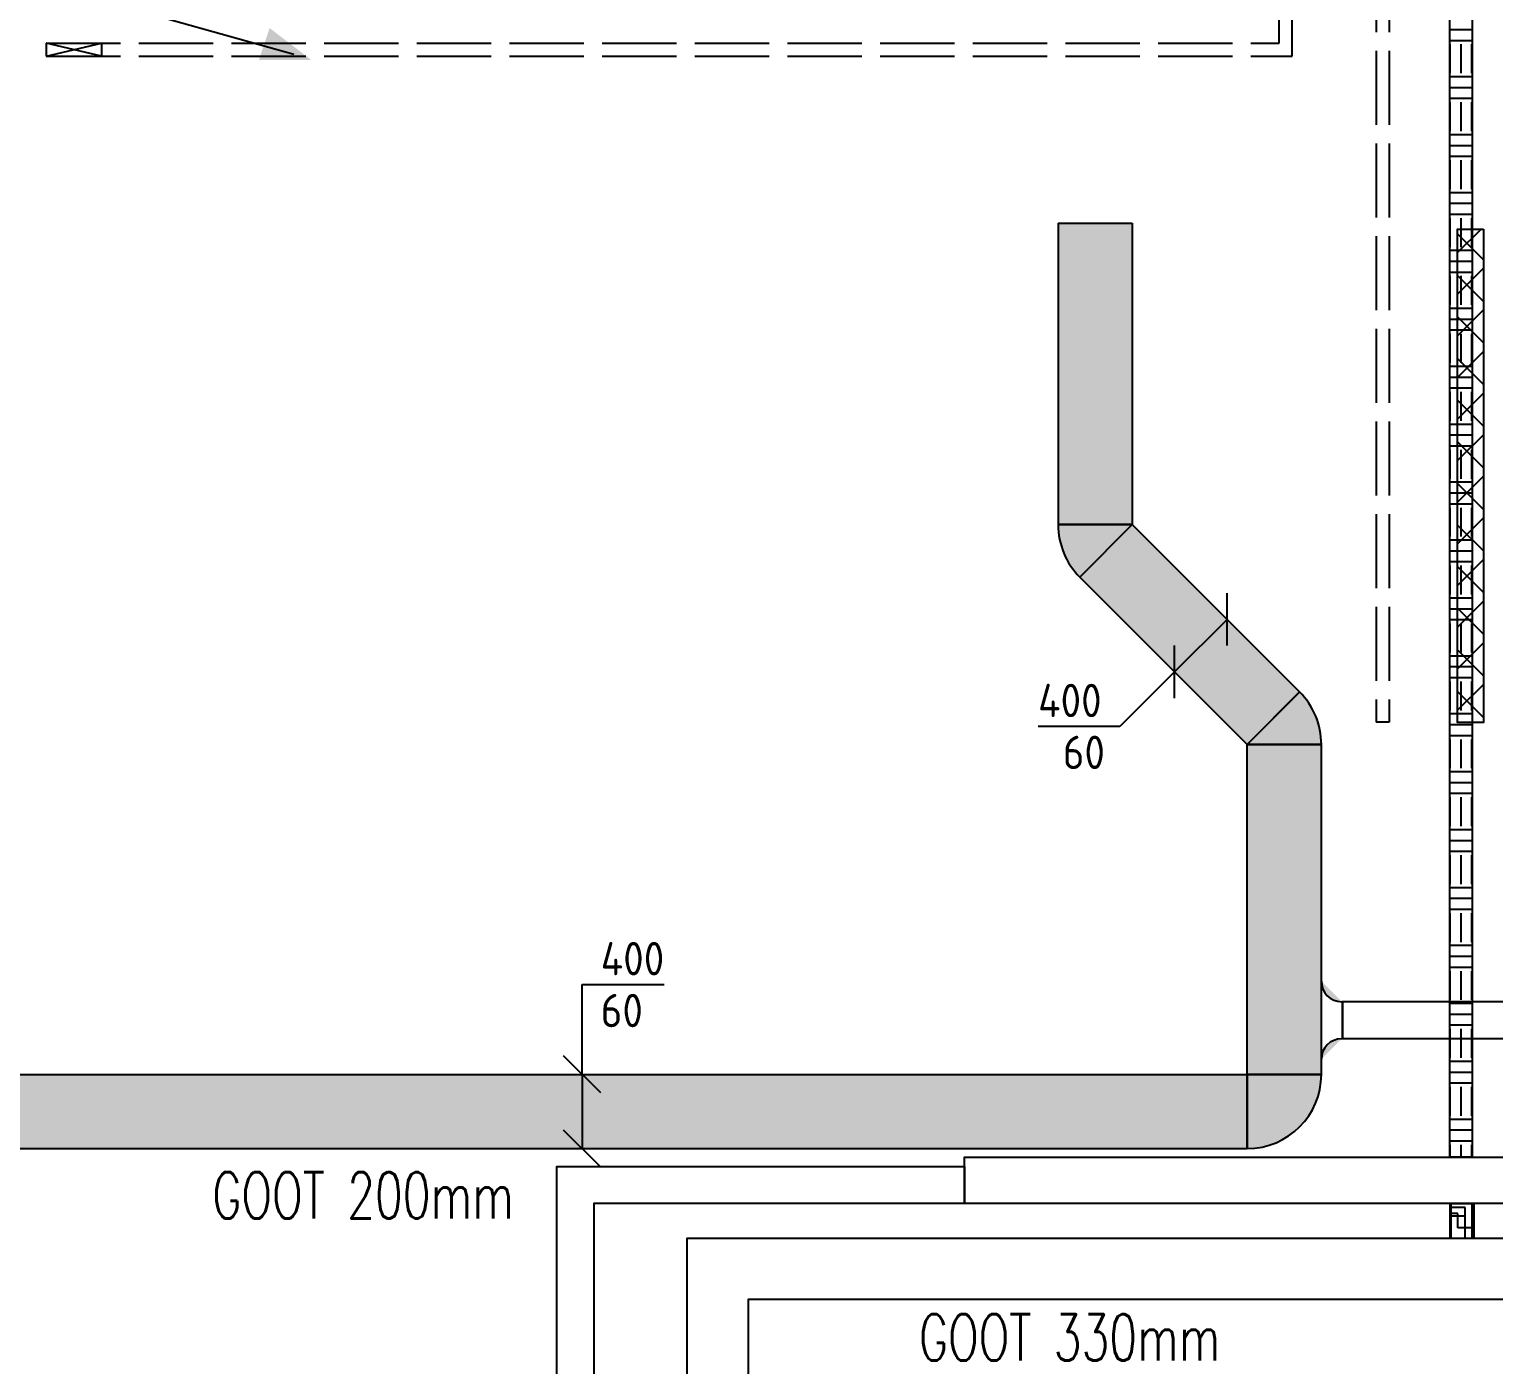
# Model space of a CAD drawing. Header units: millimetres. Extents: x -3262 to 109994, y 0 to 217318.
# Drawn here: x 58892 to 66793, y 58892 to 66097 of the extents above; entities that cross this region are included whole.
import ezdxf

# ---------------------------------------------------------------- set-up
doc = ezdxf.new("R2010")
doc.units = ezdxf.units.MM
doc.header["$LTSCALE"] = 100
doc.linetypes.add('E_GOOT3', pattern=[5, 4, -1])
for name, color, linetype in [('ByLayer', 2, 'Continuous'), ('EL6131--_ENERGIEBEDR (1996)', 2, 'Continuous'), ('EL6131--_GEBOUWINST (1996)', 2, 'Continuous'), ('EL6131--_KG_D', 3, 'Continuous'), ('EL6131--_WG', 3, 'Continuous'), ('EM6131--_KG', 1, 'Continuous')]:
    doc.layers.add(name, color=color, linetype=linetype)
doc.styles.add('buro-018', font='BUROFONT.shx', dxfattribs={"height": 180})
doc.styles.add('CofelyArial', font='arial.ttf')
doc.styles.add('ROMANS', font='ROMANS', dxfattribs={"width": 0.7})
doc.styles.add('STABICAD-018', font='ISOCP.SHX', dxfattribs={"height": 1.8})

# ---------------------------------------------------------------- blocks, each defined once
blk = doc.blocks.new('PIJL-UIT')
at = {"layer": 'ByLayer', "color": 2}
blk.add_line((0, 0), (2.92, 10.41), dxfattribs=at)
blk.add_solid([(3.228, 11.35), (1.515, 9.111), (3.239, 8.536)], dxfattribs=at)
blk = doc.blocks.new('*X110')
at = {"color": 0}
for p, q in [((36796.9, 13203.1), (36875, 13203.1)), ((36796.9, 13125), (36796.9, 13203.1)), ((36875, 13203.1), (36875, 13243.5)), ((36740.4, 13125), (36796.9, 13125)), ((36875, 13125), (36927.4, 13125)), ((36875, 13123.5), (36875, 13125))]:
    blk.add_line(p, q, dxfattribs=at)
blk = doc.blocks.new('*X111')
at = {"color": 0}
for p, q in [((35401, 13242.2), (35468.8, 13242.2)), ((35488.3, 13123.5), (35488.3, 13243.5)), ((35546.9, 13123.5), (35546.9, 13243.5)), ((35605.5, 13123.5), (35605.5, 13243.5)), ((35625, 13242.2), (35781.2, 13242.2)), ((35800.8, 13123.5), (35800.8, 13243.5)), ((35859.4, 13123.5), (35859.4, 13243.5)), ((35918, 13123.5), (35918, 13243.5)), ((35937.5, 13242.2), (36093.8, 13242.2)), ((36113.3, 13123.5), (36113.3, 13243.5)), ((36171.9, 13123.5), (36171.9, 13243.5)), ((36230.5, 13123.5), (36230.5, 13243.5)), ((36250, 13242.2), (36406.2, 13242.2)), ((36425.8, 13123.5), (36425.8, 13243.5)), ((36484.4, 13123.5), (36484.4, 13243.5)), ((36543, 13123.5), (36543, 13243.5)), ((36562.5, 13242.2), (36718.8, 13242.2)), ((36738.3, 13123.5), (36738.3, 13243.5)), ((36796.9, 13123.5), (36796.9, 13243.5)), ((36855.5, 13123.5), (36855.5, 13243.5)), ((36875, 13242.2), (37031.2, 13242.2)), ((37050.8, 13123.5), (37050.8, 13243.5)), ((37109.4, 13123.5), (37109.4, 13243.5)), ((37168, 13123.5), (37168, 13243.5)), ((37187.5, 13242.2), (37343.8, 13242.2)), ((37363.3, 13123.5), (37363.3, 13243.5)), ((37421.9, 13123.5), (37421.9, 13243.5)), ((37480.5, 13123.5), (37480.5, 13243.5)), ((37500, 13242.2), (37656.2, 13242.2)), ((37675.8, 13123.5), (37675.8, 13243.5)), ((37734.4, 13123.5), (37734.4, 13243.5)), ((37793, 13123.5), (37793, 13243.5)), ((37812.5, 13242.2), (37968.8, 13242.2)), ((37988.3, 13123.5), (37988.3, 13243.5)), ((38046.9, 13123.5), (38046.9, 13243.5)), ((38105.5, 13123.5), (38105.5, 13243.5)), ((38125, 13242.2), (38281.2, 13242.2)), ((38300.8, 13123.5), (38300.8, 13243.5)), ((38359.4, 13123.5), (38359.4, 13243.5)), ((38418, 13123.5), (38418, 13243.5)), ((38437.5, 13242.2), (38593.8, 13242.2)), ((38613.3, 13123.5), (38613.3, 13243.5)), ((38671.9, 13123.5), (38671.9, 13243.5)), ((38730.5, 13123.5), (38730.5, 13243.5)), ((38750, 13242.2), (38906.2, 13242.2)), ((38925.8, 13123.5), (38925.8, 13243.5)), ((38984.4, 13123.5), (38984.4, 13243.5)), ((39043, 13123.5), (39043, 13243.5)), ((39062.5, 13242.2), (39218.8, 13242.2)), ((39238.3, 13123.5), (39238.3, 13243.5)), ((39296.9, 13123.5), (39296.9, 13243.5)), ((39355.5, 13123.5), (39355.5, 13243.5)), ((39375, 13242.2), (39531.2, 13242.2)), ((39550.8, 13123.5), (39550.8, 13243.5)), ((39609.4, 13123.5), (39609.4, 13243.5)), ((39668, 13123.5), (39668, 13243.5)), ((39687.5, 13242.2), (39843.8, 13242.2)), ((39863.3, 13123.5), (39863.3, 13243.5)), ((39921.9, 13123.5), (39921.9, 13243.5)), ((39980.5, 13123.5), (39980.5, 13243.5)), ((40000, 13242.2), (40156.2, 13242.2)), ((40175.8, 13123.5), (40175.8, 13243.5)), ((40234.4, 13123.5), (40234.4, 13243.5)), ((40293, 13123.5), (40293, 13243.5)), ((40312.5, 13242.2), (40468.8, 13242.2)), ((40488.3, 13123.5), (40488.3, 13243.5)), ((40546.9, 13123.5), (40546.9, 13243.5)), ((40605.5, 13123.5), (40605.5, 13243.5)), ((40625, 13242.2), (40781.2, 13242.2)), ((40800.8, 13123.5), (40800.8, 13243.5)), ((40859.4, 13123.5), (40859.4, 13243.5)), ((40918, 13123.5), (40918, 13243.5)), ((40937.5, 13242.2), (41093.8, 13242.2)), ((41113.3, 13123.5), (41113.3, 13243.5)), ((41171.9, 13123.5), (41171.9, 13243.5)), ((41230.5, 13123.5), (41230.5, 13243.5)), ((41250, 13242.2), (41406.2, 13242.2)), ((41425.8, 13123.5), (41425.8, 13243.5)), ((41484.4, 13123.5), (41484.4, 13243.5)), ((35401, 13183.6), (35468.8, 13183.6)), ((35401, 13125), (35468.8, 13125)), ((35625, 13183.6), (35781.2, 13183.6)), ((35625, 13125), (35781.2, 13125)), ((35937.5, 13183.6), (36093.8, 13183.6)), ((35937.5, 13125), (36093.8, 13125)), ((36250, 13183.6), (36406.2, 13183.6)), ((36250, 13125), (36406.2, 13125)), ((36562.5, 13183.6), (36718.8, 13183.6)), ((36562.5, 13125), (36718.8, 13125)), ((36875, 13183.6), (37031.2, 13183.6)), ((36875, 13125), (37031.2, 13125)), ((37187.5, 13183.6), (37343.8, 13183.6)), ((37187.5, 13125), (37343.8, 13125)), ((37500, 13183.6), (37656.2, 13183.6)), ((37500, 13125), (37656.2, 13125)), ((37812.5, 13183.6), (37968.8, 13183.6)), ((37812.5, 13125), (37968.8, 13125)), ((38125, 13183.6), (38281.2, 13183.6)), ((38125, 13125), (38281.2, 13125)), ((38437.5, 13183.6), (38593.8, 13183.6)), ((38437.5, 13125), (38593.8, 13125)), ((38750, 13183.6), (38906.2, 13183.6)), ((38750, 13125), (38906.2, 13125)), ((39062.5, 13183.6), (39218.8, 13183.6)), ((39062.5, 13125), (39218.8, 13125)), ((39375, 13183.6), (39531.2, 13183.6)), ((39375, 13125), (39531.2, 13125)), ((39687.5, 13183.6), (39843.8, 13183.6)), ((39687.5, 13125), (39843.8, 13125)), ((40000, 13183.6), (40156.2, 13183.6)), ((40000, 13125), (40156.2, 13125)), ((40312.5, 13183.6), (40468.8, 13183.6)), ((40312.5, 13125), (40468.8, 13125)), ((40625, 13183.6), (40781.2, 13183.6)), ((40625, 13125), (40781.2, 13125)), ((40937.5, 13183.6), (41093.8, 13183.6)), ((40937.5, 13125), (41093.8, 13125)), ((41250, 13183.6), (41406.2, 13183.6)), ((41250, 13125), (41406.2, 13125))]:
    blk.add_line(p, q, dxfattribs=at)
blk = doc.blocks.new('*X113')
at = {"color": 0}
for p, q in [((38189.1, 34148), (38329.1, 34288)), ((38367.5, 34148), (38227.5, 34288)), ((38413.6, 34148), (38553.6, 34288)), ((38592, 34148), (38452, 34288)), ((38638.2, 34148), (38778.2, 34288)), ((38816.6, 34148), (38676.6, 34288)), ((38862.7, 34148), (39002.7, 34288)), ((39041.1, 34148), (38901.1, 34288)), ((39087.2, 34148), (39227.2, 34288)), ((39265.6, 34148), (39125.6, 34288)), ((39311.7, 34148), (39451.7, 34288)), ((39490.1, 34148), (39350.1, 34288)), ((39536.2, 34148), (39676.2, 34288)), ((39714.6, 34148), (39574.6, 34288)), ((39760.7, 34148), (39900.7, 34288)), ((39939.1, 34148), (39799.1, 34288)), ((39985.2, 34148), (40125.2, 34288)), ((40163.6, 34148), (40023.6, 34288)), ((40209.7, 34148), (40349.7, 34288)), ((40388.1, 34148), (40248.1, 34288)), ((40434.2, 34148), (40574.2, 34288)), ((40612.6, 34148), (40472.6, 34288)), ((40658.7, 34148), (40798.7, 34288)), ((40823.4, 34161.8), (40697.1, 34288))]:
    blk.add_line(p, q, dxfattribs=at)
blk = doc.blocks.new('*X114')
at = {"color": 0}
for p, q in [((35401, 13242.2), (35468.8, 13242.2)), ((35488.3, 13123.5), (35488.3, 13243.5)), ((35546.9, 13123.5), (35546.9, 13243.5)), ((35605.5, 13123.5), (35605.5, 13243.5)), ((35625, 13242.2), (35781.2, 13242.2)), ((35800.8, 13123.5), (35800.8, 13243.5)), ((35859.4, 13123.5), (35859.4, 13243.5)), ((35918, 13123.5), (35918, 13243.5)), ((35937.5, 13242.2), (36093.8, 13242.2)), ((36113.3, 13123.5), (36113.3, 13243.5)), ((36171.9, 13123.5), (36171.9, 13243.5)), ((36230.5, 13123.5), (36230.5, 13243.5)), ((36250, 13242.2), (36406.2, 13242.2)), ((36425.8, 13123.5), (36425.8, 13243.5)), ((36484.4, 13123.5), (36484.4, 13243.5)), ((36543, 13123.5), (36543, 13243.5)), ((36562.5, 13242.2), (36718.8, 13242.2)), ((36738.3, 13123.5), (36738.3, 13243.5)), ((36796.9, 13123.5), (36796.9, 13243.5)), ((36855.5, 13123.5), (36855.5, 13243.5)), ((36875, 13242.2), (37031.2, 13242.2)), ((37050.8, 13123.5), (37050.8, 13243.5)), ((37109.4, 13123.5), (37109.4, 13243.5)), ((37168, 13123.5), (37168, 13243.5)), ((37187.5, 13242.2), (37343.8, 13242.2)), ((37363.3, 13123.5), (37363.3, 13243.5)), ((37421.9, 13123.5), (37421.9, 13243.5)), ((37480.5, 13123.5), (37480.5, 13243.5)), ((37500, 13242.2), (37656.2, 13242.2)), ((37675.8, 13123.5), (37675.8, 13243.5)), ((37734.4, 13123.5), (37734.4, 13243.5)), ((37793, 13123.5), (37793, 13243.5)), ((37812.5, 13242.2), (37968.8, 13242.2)), ((37988.3, 13123.5), (37988.3, 13243.5)), ((38046.9, 13123.5), (38046.9, 13243.5)), ((38105.5, 13123.5), (38105.5, 13243.5)), ((38125, 13242.2), (38281.2, 13242.2)), ((38300.8, 13123.5), (38300.8, 13243.5)), ((38359.4, 13123.5), (38359.4, 13243.5)), ((38418, 13123.5), (38418, 13243.5)), ((38437.5, 13242.2), (38593.8, 13242.2)), ((38613.3, 13123.5), (38613.3, 13243.5)), ((38671.9, 13123.5), (38671.9, 13243.5)), ((38730.5, 13123.5), (38730.5, 13243.5)), ((38750, 13242.2), (38906.2, 13242.2)), ((38925.8, 13123.5), (38925.8, 13243.5)), ((38984.4, 13123.5), (38984.4, 13243.5)), ((39043, 13123.5), (39043, 13243.5)), ((39062.5, 13242.2), (39218.8, 13242.2)), ((39238.3, 13123.5), (39238.3, 13243.5)), ((39296.9, 13123.5), (39296.9, 13243.5)), ((39355.5, 13123.5), (39355.5, 13243.5)), ((39375, 13242.2), (39531.2, 13242.2)), ((39550.8, 13123.5), (39550.8, 13243.5)), ((39609.4, 13123.5), (39609.4, 13243.5)), ((39668, 13123.5), (39668, 13243.5)), ((39687.5, 13242.2), (39843.8, 13242.2)), ((39863.3, 13123.5), (39863.3, 13243.5)), ((39921.9, 13123.5), (39921.9, 13243.5)), ((39980.5, 13123.5), (39980.5, 13243.5)), ((40000, 13242.2), (40156.2, 13242.2)), ((40175.8, 13123.5), (40175.8, 13243.5)), ((40234.4, 13123.5), (40234.4, 13243.5)), ((40293, 13123.5), (40293, 13243.5)), ((40312.5, 13242.2), (40468.8, 13242.2)), ((40488.3, 13123.5), (40488.3, 13243.5)), ((40546.9, 13123.5), (40546.9, 13243.5)), ((40605.5, 13123.5), (40605.5, 13243.5)), ((40625, 13242.2), (40781.2, 13242.2)), ((40800.8, 13123.5), (40800.8, 13243.5)), ((40859.4, 13123.5), (40859.4, 13243.5)), ((40918, 13123.5), (40918, 13243.5)), ((40937.5, 13242.2), (41093.8, 13242.2)), ((41113.3, 13123.5), (41113.3, 13243.5)), ((41171.9, 13123.5), (41171.9, 13243.5)), ((41230.5, 13123.5), (41230.5, 13243.5)), ((41250, 13242.2), (41406.2, 13242.2)), ((41425.8, 13123.5), (41425.8, 13243.5)), ((41484.4, 13123.5), (41484.4, 13243.5)), ((35401, 13183.6), (35468.8, 13183.6)), ((35401, 13125), (35468.8, 13125)), ((35625, 13183.6), (35781.2, 13183.6)), ((35625, 13125), (35781.2, 13125)), ((35937.5, 13183.6), (36093.8, 13183.6)), ((35937.5, 13125), (36093.8, 13125)), ((36250, 13183.6), (36406.2, 13183.6)), ((36250, 13125), (36406.2, 13125)), ((36562.5, 13183.6), (36718.8, 13183.6)), ((36562.5, 13125), (36718.8, 13125)), ((36875, 13183.6), (37031.2, 13183.6)), ((36875, 13125), (37031.2, 13125)), ((37187.5, 13183.6), (37343.8, 13183.6)), ((37187.5, 13125), (37343.8, 13125)), ((37500, 13183.6), (37656.2, 13183.6)), ((37500, 13125), (37656.2, 13125)), ((37812.5, 13183.6), (37968.8, 13183.6)), ((37812.5, 13125), (37968.8, 13125)), ((38125, 13183.6), (38281.2, 13183.6)), ((38125, 13125), (38281.2, 13125)), ((38437.5, 13183.6), (38593.8, 13183.6)), ((38437.5, 13125), (38593.8, 13125)), ((38750, 13183.6), (38906.2, 13183.6)), ((38750, 13125), (38906.2, 13125)), ((39062.5, 13183.6), (39218.8, 13183.6)), ((39062.5, 13125), (39218.8, 13125)), ((39375, 13183.6), (39531.2, 13183.6)), ((39375, 13125), (39531.2, 13125)), ((39687.5, 13183.6), (39843.8, 13183.6)), ((39687.5, 13125), (39843.8, 13125)), ((40000, 13183.6), (40156.2, 13183.6)), ((40000, 13125), (40156.2, 13125)), ((40312.5, 13183.6), (40468.8, 13183.6)), ((40312.5, 13125), (40468.8, 13125)), ((40625, 13183.6), (40781.2, 13183.6)), ((40625, 13125), (40781.2, 13125)), ((40937.5, 13183.6), (41093.8, 13183.6)), ((40937.5, 13125), (41093.8, 13125)), ((41250, 13183.6), (41406.2, 13183.6)), ((41250, 13125), (41406.2, 13125))]:
    blk.add_line(p, q, dxfattribs=at)
blk = doc.blocks.new('*X115')
at = {"color": 0}
for p, q in [((35083.8, 13970), (35083.8, 14047.5)), ((34964, 13970), (35083.8, 13970))]:
    blk.add_line(p, q, dxfattribs=at)
blk = doc.blocks.new('*U186')
at = {"color": 0, "linetype": 'Continuous'}
for p, q in [((0, 200, -2730), (7578.3, 200, -2730)), ((0, -200, -2730), (0, 200, -2730)), ((7578.3, -200, -2730), (7578.3, 200, -2730)), ((0, -200, -2730), (7578.3, -200, -2730))]:
    blk.add_line(p, q, dxfattribs=at)
at = {"layer": 'EL6131--_KG_D', "color": 1, "style": 'CofelyArial'}
for tag in ['CODE', 'SECTIONCODE', 'POSITIONCODE']:
    blk.add_attdef(tag, (57885.3, 60258.3, 2730), '', height=1.8, dxfattribs=at)
blk = doc.blocks.new('*U185')
at = {"color": 0, "linetype": 'Continuous'}
for q in [(-200, -200, -2730), (200, 200, -2730)]:
    blk.add_line((-200, 200, -2730), q, dxfattribs=at)
blk.add_arc((-200, 200, -2730), 400, 270, 0, dxfattribs=at)
at = {"layer": 'EL6131--_KG_D', "color": 1, "style": 'CofelyArial'}
for tag in ['SECTIONCODE', 'CODE', 'POSITIONCODE']:
    blk.add_attdef(tag, (65663.5, 60258.3, 2730), '', height=1.8, dxfattribs=at)
blk = doc.blocks.new('*U184')
at = {"color": 0, "linetype": 'Continuous'}
for p, q in [((0, 200, -2730), (1780.6, 200, -2730)), ((0, -200, -2730), (0, 200, -2730)), ((1780.6, -200, -2730), (1780.6, 200, -2730)), ((0, -200, -2730), (1780.6, -200, -2730))]:
    blk.add_line(p, q, dxfattribs=at)
at = {"layer": 'EL6131--_KG_D', "color": 1, "style": 'CofelyArial'}
for tag in ['SECTIONCODE', 'CODE', 'POSITIONCODE']:
    blk.add_attdef(tag, (65663.5, 60458.3, 2730), '', height=1.8, dxfattribs=at)
blk = doc.blocks.new('*U134')
at = {"color": 0, "linetype": 'Continuous'}
for p, q in [((0, 200, -2730), (1626.9, 200, -2730)), ((0, -200, -2730), (0, 200, -2730)), ((1626.9, -200, -2730), (1626.9, 200, -2730)), ((0, -200, -2730), (1626.9, -200, -2730))]:
    blk.add_line(p, q, dxfattribs=at)
at = {"color": 1, "style": 'CofelyArial'}
for tag in ['CODE', 'SECTIONCODE', 'POSITIONCODE']:
    blk.add_attdef(tag, (64643.4, 65051.6, 2730), '', height=1.8, dxfattribs=at)
blk = doc.blocks.new('*U136')
at = {"color": 0, "linetype": 'Continuous'}
for q in [(-82.8, -200, -2730), (200, -82.8, -2730)]:
    blk.add_line((-82.8, 200, -2730), q, dxfattribs=at)
blk.add_arc((-82.8, 200, -2730), 400, 270, 315, dxfattribs=at)
at = {"color": 1, "style": 'CofelyArial'}
for tag in ['CODE', 'SECTIONCODE', 'POSITIONCODE']:
    blk.add_attdef(tag, (64643.4, 63341.8, 2730), '', height=1.8, dxfattribs=at)
blk = doc.blocks.new('*U135')
at = {"color": 0, "linetype": 'Continuous'}
for p, q in [((0, 200, -2730), (1277, 200, -2730)), ((0, -200, -2730), (0, 200, -2730)), ((1277, -200, -2730), (1277, 200, -2730)), ((0, -200, -2730), (1277, -200, -2730))]:
    blk.add_line(p, q, dxfattribs=at)
at = {"color": 1, "style": 'CofelyArial'}
for tag in ['CODE', 'SECTIONCODE', 'POSITIONCODE']:
    blk.add_attdef(tag, (64702, 63283.3, 2730), '', height=1.8, dxfattribs=at)
blk = doc.blocks.new('*U137')
at = {"color": 0, "linetype": 'Continuous'}
for q in [(-82.8, -200, -2730), (200, -82.8, -2730)]:
    blk.add_line((-82.8, 200, -2730), q, dxfattribs=at)
blk.add_arc((-82.8, 200, -2730), 400, 270, 315, dxfattribs=at)
at = {"color": 1, "style": 'CofelyArial'}
for tag in ['SECTIONCODE', 'CODE', 'POSITIONCODE']:
    blk.add_attdef(tag, (65663.5, 62321.7, 2730), '', height=1.8, dxfattribs=at)
blk = doc.blocks.new('*U138')
at = {"color": 0, "linetype": 'Continuous'}
for p, q in [((0, 0, -2730), (0, 484.7, -2730)), ((0, 484.7, -2730), (442.1, 484.7, -2730)), ((100, -100, -2730), (-100, 100, -2730)), ((0, 0, -2730), (0, -400, -2730)), ((100, -500, -2730), (-100, -300, -2730))]:
    blk.add_line(p, q, dxfattribs=at)
at = {"color": 0, "linetype": 'Continuous', "style": 'STABICAD-018'}
for s, p in [('400', (100, 534.7, -2730)), ('60', (100, 254.7, -2730))]:
    blk.add_text(s, height=180, dxfattribs=at).set_placement(p)
at = {"color": 1, "style": 'CofelyArial'}
blk.add_attdef('CODE', (61875.2, 60458.3, 2730), '', height=1.8, dxfattribs=at)
blk = doc.blocks.new('*U139')
at = {"color": 0, "linetype": 'Continuous'}
for p, q in [((282.8, 141.4, -2730), (282.8, 424.3, -2730)), ((0, 0, -2730), (282.8, 282.8, -2730)), ((0, -141.4, -2730), (0, 141.4, -2730)), ((0, 0, -2730), (-294.7, -294.7, -2730)), ((-294.7, -294.7, -2730), (-736.8, -294.7, -2730))]:
    blk.add_line(p, q, dxfattribs=at)
at = {"color": 0, "linetype": 'Continuous', "style": 'STABICAD-018'}
for s, p in [('400', (-736.8, -244.7, -2730)), ('60', (-603.6, -524.7, -2730))]:
    blk.add_text(s, height=180, dxfattribs=at).set_placement(p)
at = {"color": 1, "style": 'CofelyArial'}
blk.add_attdef('CODE', (65071.7, 62630.7, 2730), '', height=1.8, dxfattribs=at)
blk = doc.blocks.new('*U182')
at = {"color": 0, "linetype": 'Continuous'}
for p, q in [((0, 100, -2730), (1134.9, 100, -2730)), ((0, -100, -2730), (0, 100, -2730)), ((1134.9, -100, -2730), (1134.9, 100, -2730)), ((0, -100, -2730), (1134.9, -100, -2730))]:
    blk.add_line(p, q, dxfattribs=at)
at = {"layer": 'EL6131--_KG_D', "color": 1, "style": 'buro-018'}
for tag in ['CODE', 'SECTIONCODE', 'POSITIONCODE']:
    blk.add_attdef(tag, (67113.4, 60750.8, 2730), '', height=1.8, dxfattribs=at)
blk = doc.blocks.new('*U187')
at = {"color": 0, "linetype": 'Continuous'}
for p, q in [((0, -210, -2730), (0, 210, -2730)), ((115, 100, -2730), (110, 100, -2730)), ((115, -100, -2730), (115, 100, -2730)), ((115, -100, -2730), (110, -100, -2730))]:
    blk.add_line(p, q, dxfattribs=at)
for centre, start, end in [((110, 210, -2730), 180, 270), ((110, -210, -2730), 90, 180)]:
    blk.add_arc(centre, 110, start, end, dxfattribs=at)
at = {"layer": 'EL6131--_KG_D', "color": 1, "style": 'buro-018'}
for tag in ['SECTIONCODE', 'CODE', 'POSITIONCODE']:
    blk.add_attdef(tag, (65863.5, 60750.8, 2730), '', height=1.8, dxfattribs=at)

msp = doc.modelspace()

# ---------------------------------------------------------------- hatches: boundary and pattern name
at = {"layer": 'EL6131--_ENERGIEBEDR (1996)'}
h = msp.add_hatch(dxfattribs=at)
h.set_pattern_fill('STARS', color=1, scale=25)
edge = h.paths.add_edge_path()
edge.add_line((67113.4, 60650.8), (65978.5, 60650.8))
edge = h.paths.add_edge_path()
edge.add_line((67113.4, 60850.8), (65978.5, 60850.8))
edge = h.paths.add_edge_path(flags=0)
edge.add_line((67113.4, 60850.8), (67113.4, 60650.8))
edge = h.paths.add_edge_path(flags=17)
edge.add_line((65978.5, 60850.8), (65978.5, 60650.8))
edge = h.paths.add_edge_path()
edge.add_line((65863.5, 60540.8), (65863.5, 60960.8))
edge = h.paths.add_edge_path()
edge.add_arc((65973.5, 60540.8), 110, 90, 180)
edge = h.paths.add_edge_path()
edge.add_arc((65973.5, 60960.8), 110, 180, 270)
edge = h.paths.add_edge_path(flags=17)
edge.add_line((65978.5, 60650.8), (65978.5, 60850.8))
edge = h.paths.add_edge_path()
edge.add_line((65978.5, 60850.8), (65973.5, 60850.8))
edge = h.paths.add_edge_path()
edge.add_line((65978.5, 60650.8), (65973.5, 60650.8))
edge = h.paths.add_edge_path(flags=16)
edge.add_arc((67113.4, 60965.8), 115, 270, 360)
edge = h.paths.add_edge_path()
edge.add_arc((67113.4, 60965.8), 315, 270, 360)
edge = h.paths.add_edge_path(flags=16)
edge.add_line((67113.4, 60850.8), (67113.4, 60650.8))
edge = h.paths.add_edge_path(flags=16)
edge.add_line((67228.4, 60965.8), (67428.4, 60965.8))
edge = h.paths.add_edge_path()
edge.add_line((67428.4, 71355.3), (67428.4, 60965.8))
edge = h.paths.add_edge_path()
edge.add_line((67228.4, 71355.3), (67228.4, 60965.8))
edge = h.paths.add_edge_path(flags=16)
edge.add_line((67228.4, 71355.3), (67428.4, 71355.3))
edge = h.paths.add_edge_path(flags=16)
edge.add_line((67228.4, 60965.8), (67428.4, 60965.8))
edge = h.paths.add_edge_path(flags=17)
edge.add_arc((67543.4, 71355.3), 115, 90, 180)
edge = h.paths.add_edge_path()
edge.add_arc((67543.4, 71355.3), 315, 90, 180)
edge = h.paths.add_edge_path(flags=16)
edge.add_line((67543.4, 71470.3), (67543.4, 71670.3))
edge = h.paths.add_edge_path(flags=17)
edge.add_line((67428.4, 71355.3), (67228.4, 71355.3))
edge = h.paths.add_edge_path()
edge.add_line((86982.2, 71470.3), (67543.4, 71470.3))
edge = h.paths.add_edge_path()
edge.add_line((86982.2, 71670.3), (67543.4, 71670.3))
edge = h.paths.add_edge_path()
edge.add_line((86982.2, 71670.3), (86982.2, 71470.3))
edge = h.paths.add_edge_path(flags=16)
edge.add_line((67543.4, 71670.3), (67543.4, 71470.3))
h = msp.add_hatch(dxfattribs=at)
h.set_pattern_fill('STARS', color=1, scale=25)
h.paths.add_polyline_path([(65463.5, 60458.3), (57885.3, 60458.3), (57885.3, 60058.3), (65463.5, 60058.3)])
h.paths.add_polyline_path([(65863.5, 60458.3), (65463.5, 60458.3), (65463.5, 60058.3, 0.414214)])
h.paths.add_polyline_path([(65863.5, 62238.9), (65463.5, 62238.9), (65463.5, 60458.3), (65863.5, 60458.3)])
h.paths.add_polyline_path([(65746.4, 62521.7), (65463.5, 62238.9), (65863.5, 62238.9, 0.198912)])
h.paths.add_polyline_path([(64843.4, 63424.7), (64560.6, 63141.8), (65463.5, 62238.9), (65746.4, 62521.7)])
h.paths.add_polyline_path([(64843.4, 65051.6), (64443.4, 65051.6), (64443.4, 63424.7), (64843.4, 63424.7)])
h.paths.add_polyline_path([(64843.4, 63424.7), (64443.4, 63424.7, 0.198912), (64560.6, 63141.8)])

# ---------------------------------------------------------------- linework, layer by layer
for p, q in [((66561.4, 59761.1), (66686.4, 59761.1)), ((66561.4, 59761.1), (66561.4, 59574.1)), ((66686.4, 59761.1), (66686.4, 59574.1)), ((66561.4, 59574.1), (66686.4, 59574.1))]:
    msp.add_line(p, q, dxfattribs=at)
for points in [[(66677.4, 72642.8), (66677.4, 60011.1), (66557.4, 60011.1), (66557.4, 72642.8)], [(66677.4, 72642.8), (66677.4, 60011.1), (66557.4, 60011.1), (66557.4, 72642.8)], [(67161.9, 60011.1), (67411.9, 59761.1), (63939, 59761.1), (63939, 60011.1)], [(59262, 57506.1), (59262, 57704.7), (61738.8, 57704.7), (61738.8, 59961.3), (63939, 59961.3), (63939, 59761.1), (61938.8, 59761.3), (61938.8, 57506.1)], [(66557.4, 59761.1), (66557.4, 59574.1), (66677.4, 59574.1), (66677.4, 59761.1)], [(59358.6, 56988.8), (59358.6, 57318.8), (62441.3, 57318.8), (62441.3, 59574.1), (67598.9, 59574.1), (67928.9, 59244.1), (62771.3, 59244.1), (62771.3, 56988.8)]]:
    msp.add_lwpolyline(points, close=True, dxfattribs=at)
at = {"layer": 'EL6131--_GEBOUWINST (1996)', "color": 2, "linetype": 'Continuous'}
msp.add_lwpolyline([(66738.7, 65018.8), (66738.7, 62357.6), (66598.7, 62357.6), (66598.7, 65018.8)], close=True, dxfattribs=at)
at = {"layer": 'EL6131--_WG', "linetype": 'E_GOOT3'}
for p, q in [((65635.6, 66022.8), (65635.6, 80251.6)), ((65705.6, 65952.8), (65705.6, 80251.6)), ((66158.6, 72982.1), (66158.6, 62358.6)), ((66228.6, 72982.1), (66228.6, 62358.6)), ((58983.7, 66022.8), (65635.6, 66022.8)), ((58983.7, 66022.8), (58983.7, 65952.8)), ((58983.7, 65952.8), (59281.4, 66022.8)), ((59281.4, 65952.8), (58983.7, 66022.8)), ((59281.4, 66022.8), (59281.4, 65952.8)), ((59281.4, 66022.8), (59281.4, 65952.8)), ((58983.7, 65952.8), (65705.6, 65952.8)), ((66228.6, 62358.6), (66158.6, 62358.6))]:
    msp.add_line(p, q, dxfattribs=at)

# ---------------------------------------------------------------- block references
at = {"layer": 'EL6131--_ENERGIEBEDR (1996)', "color": 1, "linetype": 'Continuous', "rotation": 90}
for name, p in [('*X111', (79801, 24610.1)), ('*X114', (79801, 24610.1)), ('*X110', (79802.4, 22833.6))]:
    msp.add_blockref(name, p, dxfattribs=at)
at = {"layer": 'EL6131--_ENERGIEBEDR (1996)', "color": 1, "linetype": 'Continuous', "xscale": 100, "yscale": 100, "zscale": 100, "rotation": 270}
msp.add_blockref('PIJL-UIT', (59278, 66255.4), dxfattribs=at)
at = {"layer": 'EL6131--_ENERGIEBEDR (1996)', "color": 1, "rotation": 90}
for p in [(80608.9, 24656.9), (80608.9, 24610.1)]:
    msp.add_blockref('*X115', p, dxfattribs=at)
at = {"layer": 'EL6131--_GEBOUWINST (1996)', "color": 1, "linetype": 'Continuous', "rotation": 90}
msp.add_blockref('*X113', (100886.8, 24195.4), dxfattribs=at)
at = {"layer": 'EL6131--_KG_D', "linetype": 'Continuous'}
for name, p, rotation in [('*U134', (64643.4, 65051.6, 2730), 270), ('*U136', (64643.4, 63341.8, 2730), 270), ('*U135', (64702, 63283.3, 2730), 315), ('*U137', (65663.5, 62321.7, 2730), 90.00000000000001), ('*U184', (65663.5, 60458.3, 2730), 90.00000000000001), ('*U182', (67113.4, 60750.8, 2730), 180)]:
    msp.add_blockref(name, p, dxfattribs=dict(at, rotation=rotation))
for name, p in [('*U187', (65863.5, 60750.8, 2730)), ('*U186', (57885.3, 60258.3, 2730)), ('*U185', (65663.5, 60258.3, 2730))]:
    msp.add_blockref(name, p, dxfattribs=at)
at = {"layer": 'EM6131--_KG', "linetype": 'Continuous'}
for name, p in [('*U139', (65071.7, 62630.7, 2730)), ('*U138', (61875.2, 60458.3, 2730))]:
    msp.add_blockref(name, p, dxfattribs=at)

# ---------------------------------------------------------------- texts
at = {"layer": 'EL6131--_ENERGIEBEDR (1996)', "color": 1, "linetype": 'Continuous', "style": 'ROMANS', "width": 0.7}
for s, p in [('GOOT 200mm', (59879.7, 59681)), ('GOOT 330mm', (63692.2, 58914.2))]:
    msp.add_text(s, height=250, dxfattribs=at).set_placement(p)

doc.saveas('drawing.dxf')
